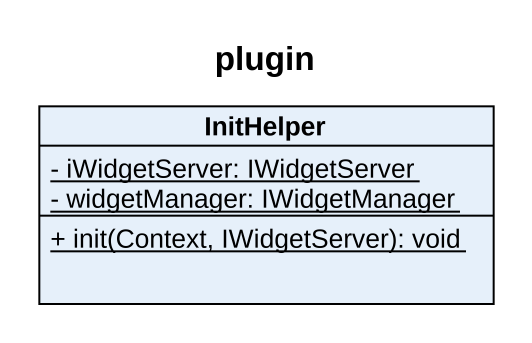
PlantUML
@startuml
title plugin
hide circle
hide empty members
skinparam classAttributeIconSize 0
class InitHelper {
  {static} - iWidgetServer: IWidgetServer
  {static} - widgetManager: IWidgetManager
  {static} + init(Context, IWidgetServer): void
}
@enduml
